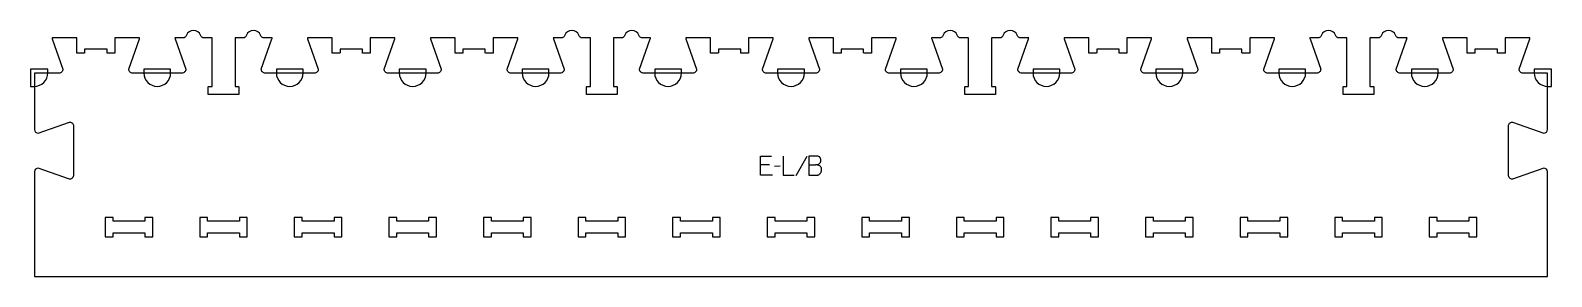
# Model space of a CAD drawing. Extents: x -6 to 2406, y 0 to 392.
import ezdxf

# ---------------------------------------------------------------- set-up
doc = ezdxf.new("R2010")
doc.units = 0
for name, color, linetype in [('1_ANYTOOL_1MMDEEP_LABELS_S', 2, 'CONTINUOUS'), ('3_ANYTOOL_CUTTHROUGH_INSID', 4, 'CONTINUOUS'), ('4_ANYTOOL_CUTTHROUGH_OUTSI', 5, 'CONTINUOUS'), ('5_ANYTOOL_HALF_MILL_9MM_IN', 3, 'CONTINUOUS')]:
    doc.layers.add(name, color=color, linetype=linetype)

msp = doc.modelspace()

# ---------------------------------------------------------------- linework, layer by layer
at = {"layer": '1_ANYTOOL_1MMDEEP_LABELS_S'}
for p, q in [((1165.893118, 177.59681), (1151.235975, 177.59681)), ((1182.393118, 175.411095), (1173.607404, 175.325381)), ((1224.778832, 191.053953), (1207.593118, 160.282524))]:
    msp.add_line(p, q, dxfattribs=at)
for points in [[(1170.178832, 161.525381), (1151.235975, 161.525381), (1151.235975, 191.525381), (1169.064547, 191.525381)], [(1187.535975, 191.525381), (1187.535975, 161.525381), (1204.635975, 161.525381)]]:
    msp.add_lwpolyline(points, dxfattribs=at)
for points in [[(1228.207404, 177.853953), (1238.750261, 177.982524, 0.046847), (1241.698963, 178.458972, 0.060102), (1244.471689, 179.54681, 0.086388), (1245.578391, 180.416936, 0.076384), (1246.352047, 181.598595, 0.070405), (1246.849515, 183.286345, 0.036531), (1246.978832, 185.053953, 0.031885), (1246.887211, 186.489211, 0.051083), (1246.560975, 187.885203, 0.053001), (1246.052688, 188.971761, 0.064647), (1245.307404, 189.907524, 0.064346), (1244.334112, 190.633089, 0.050037), (1243.218118, 191.120917, 0.048317), (1241.773562, 191.437199, 0.029756), (1240.293118, 191.525381), (1228.207404, 191.525381)], [(1228.207404, 191.525381), (1228.207404, 161.525381), (1237.893118, 161.525381), (1240.421689, 161.439667, 0.048381), (1242.100583, 161.543582, 0.066146), (1243.705618, 162.023595, 0.067079), (1245.069381, 162.872266, 0.057042), (1246.185975, 164.032524, 0.037099), (1247.080647, 165.403765, 0.042913), (1247.744904, 166.898595, 0.043052), (1248.136064, 168.454243, 0.040094), (1248.264547, 170.053953, 0.045096), (1248.102175, 171.850569, 0.070597), (1247.535975, 173.552167, 0.073303), (1246.609997, 174.881205, 0.067093), (1245.350261, 175.903953, 0.063103), (1242.175751, 177.328898, 0.053716), (1238.750261, 177.982524)]]:
    msp.add_lwpolyline(points, format="xyb", dxfattribs=at)
at = {"layer": '3_ANYTOOL_CUTTHROUGH_INSID'}
for points in [[(175.000267, 88), (124.500267, 88), (124.500267, 94), (112.000267, 94), (112.000267, 63.5), (124.500267, 63.5), (124.500267, 69.5), (175.000267, 69.5), (175.000267, 63.5), (187.500267, 63.5), (187.500267, 94), (175.000267, 94)], [(299.750267, 88), (274.500267, 88), (274.500267, 94), (262.250267, 94), (262.000267, 94), (262.000267, 63.5), (274.500267, 63.5), (274.500267, 69.5), (325.000267, 69.5), (325.000267, 63.5), (337.500267, 63.5), (337.500267, 94), (325.250267, 94), (325.000267, 94), (325.000267, 88)], [(424.500267, 88), (424.500267, 94), (412.000267, 94), (412.000267, 63.5), (424.500267, 63.5), (424.500267, 69.5), (475.000267, 69.5), (475.000267, 63.5), (487.500267, 63.5), (487.500267, 94), (475.000267, 94), (475.000267, 88)], [(574.500268, 88), (574.500268, 94), (562.000268, 94), (562.000268, 63.5), (574.500268, 63.5), (574.500268, 69.5), (625.000268, 69.5), (625.000268, 63.5), (637.500268, 63.5), (637.500268, 94), (625.000268, 94), (625.000268, 88)], [(775.000268, 88), (724.500268, 88), (724.500268, 94), (712.000268, 94), (712.000268, 63.5), (724.500268, 63.5), (724.500268, 69.5), (775.000268, 69.5), (775.000268, 63.5), (787.500268, 63.5), (787.500268, 94), (775.000268, 94)], [(899.750267, 88), (874.500268, 88), (874.500268, 94), (862.250268, 94), (862.000268, 94), (862.000268, 63.5), (874.500268, 63.5), (874.500268, 69.5), (925.000267, 69.5), (925.000267, 63.5), (937.500267, 63.5), (937.500267, 94), (925.250267, 94), (925.000267, 94), (925.000267, 88)], [(1024.500267, 88), (1024.500267, 94), (1012.000267, 94), (1012.000267, 63.5), (1024.500267, 63.5), (1024.500267, 69.5), (1075.000267, 69.5), (1075.000267, 63.5), (1087.500267, 63.5), (1087.500267, 94), (1075.000267, 94), (1075.000267, 88)], [(1174.500268, 88), (1174.500268, 94), (1162.000268, 94), (1162.000268, 63.5), (1174.500268, 63.5), (1174.500268, 69.5), (1225.000268, 69.5), (1225.000268, 63.5), (1237.500268, 63.5), (1237.500268, 94), (1225.000268, 94), (1225.000268, 88)], [(1375.000268, 88), (1324.500268, 88), (1324.500268, 94), (1312.000268, 94), (1312.000268, 63.5), (1324.500268, 63.5), (1324.500268, 69.5), (1375.000268, 69.5), (1375.000268, 63.5), (1387.500268, 63.5), (1387.500268, 94), (1375.000268, 94)], [(1499.750267, 88), (1474.500268, 88), (1474.500268, 94), (1462.250268, 94), (1462.000268, 94), (1462.000268, 63.5), (1474.500268, 63.5), (1474.500268, 69.5), (1525.000267, 69.5), (1525.000267, 63.5), (1537.500267, 63.5), (1537.500267, 94), (1525.250267, 94), (1525.000267, 94), (1525.000267, 88)], [(1624.500267, 88), (1624.500267, 94), (1612.000267, 94), (1612.000267, 63.5), (1624.500267, 63.5), (1624.500267, 69.5), (1675.000267, 69.5), (1675.000267, 63.5), (1687.500267, 63.5), (1687.500267, 94), (1675.000267, 94), (1675.000267, 88)], [(1774.500268, 88), (1774.500268, 94), (1762.000268, 94), (1762.000268, 63.5), (1774.500268, 63.5), (1774.500268, 69.5), (1825.000268, 69.5), (1825.000268, 63.5), (1837.500268, 63.5), (1837.500268, 94), (1825.000268, 94), (1825.000268, 88)], [(1975.000268, 88), (1924.500268, 88), (1924.500268, 94), (1912.000268, 94), (1912.000268, 63.5), (1924.500268, 63.5), (1924.500268, 69.5), (1975.000268, 69.5), (1975.000268, 63.5), (1987.500268, 63.5), (1987.500268, 94), (1975.000268, 94)], [(2099.750267, 69.5), (2125.000267, 69.5), (2125.000267, 63.5), (2137.500267, 63.5), (2137.500267, 94), (2125.250267, 94), (2125.000267, 94), (2125.000267, 88), (2074.500268, 88), (2074.500268, 94), (2062.250268, 94), (2062.000268, 94), (2062.000268, 63.5), (2074.500268, 63.5), (2074.500268, 69.5)], [(2224.500267, 88), (2224.500267, 94), (2212.000267, 94), (2212.000267, 63.5), (2224.500267, 63.5), (2224.500267, 69.5), (2275.000267, 69.5), (2275.000267, 63.5), (2287.500267, 63.5), (2287.500267, 94), (2275.000267, 94), (2275.000267, 88)]]:
    msp.add_lwpolyline(points, close=True, dxfattribs=at)
at = {"layer": '4_ANYTOOL_CUTTHROUGH_OUTSI'}
msp.add_lwpolyline([(2164.34583, 379.5, -0.317837), (2158.453274, 383.666667, 0.707107), (2136.297261, 383.666667, -0.317837), (2130.404705, 379.5), (2118.000267, 379.5), (2118.000267, 301.999996), (2123.750267, 301.999996, -0.414214), (2124.000267, 301.749996), (2124.000267, 289.749996, -0.414214), (2123.750267, 289.499996), (2099.750267, 289.499996), (2075.750267, 289.499996, -0.414214), (2075.500267, 289.749996), (2075.500267, 301.749996, -0.414214), (2075.750267, 301.999996), (2081.500267, 301.999996), (2081.500267, 379.5), (2069.09583, 379.5, -0.317837), (2063.203274, 383.666667, 0.707107), (2041.047261, 383.666667, -0.317837), (2035.154705, 379.5), (2022.755705, 379.5, 0.061784), (2022.990699, 378.10513), (2039.886232, 329.832588, -0.084368), (2039.900267, 329.75, -0.414214), (2033.650267, 323.5), (1955.650267, 323.5, -0.414214), (1949.400267, 329.75, -0.084368), (1949.414303, 329.832588), (1966.313416, 378.116195, 0.061178), (1966.54483, 379.5), (1927.450267, 379.5), (1927.450267, 355.75, -0.414214), (1927.200267, 355.5), (1915.200267, 355.5, -0.414214), (1914.950267, 355.75), (1914.950267, 361.5), (1879.450267, 361.5), (1879.450267, 355.75, -0.414214), (1879.200267, 355.5), (1867.200267, 355.5, -0.414214), (1866.950267, 355.75), (1866.950267, 379.5), (1827.855705, 379.5, 0.061784), (1828.090699, 378.10513), (1844.986232, 329.832588, -0.084368), (1845.000267, 329.75, -0.414214), (1838.750267, 323.5), (1760.750267, 323.5, -0.414214), (1754.500267, 329.75, -0.084368), (1754.514303, 329.832588), (1771.413416, 378.116195, 0.061178), (1771.64483, 379.5), (1732.550267, 379.5), (1732.550267, 355.75, -0.414214), (1732.300267, 355.5), (1720.300267, 355.5, -0.414214), (1720.050267, 355.75), (1720.050267, 361.5), (1684.550267, 361.5), (1684.550267, 355.75, -0.414214), (1684.300267, 355.5), (1672.300267, 355.5, -0.414214), (1672.050267, 355.75), (1672.050267, 379.5), (1632.955705, 379.5, 0.061784), (1633.190699, 378.10513), (1650.086232, 329.832588, -0.084368), (1650.100267, 329.75, -0.414214), (1643.850267, 323.5), (1565.850267, 323.5, -0.414214), (1559.600267, 329.75, -0.084368), (1559.614303, 329.832588), (1576.513416, 378.116195, 0.061178), (1576.74483, 379.5), (1564.34583, 379.5, -0.317837), (1558.453274, 383.666667, 0.707107), (1536.297261, 383.666667, -0.317837), (1530.404705, 379.5), (1518.000267, 379.5), (1518.000267, 301.999996), (1523.750267, 301.999996, -0.414214), (1524.000267, 301.749996), (1524.000267, 289.749996, -0.414214), (1523.750267, 289.499996), (1499.750267, 289.499996), (1475.750267, 289.499996, -0.414214), (1475.500267, 289.749996), (1475.500267, 301.749996, -0.414214), (1475.750267, 301.999996), (1481.500267, 301.999996), (1481.500267, 379.5), (1469.09583, 379.5, -0.317837), (1463.203274, 383.666667, 0.707107), (1441.047261, 383.666667, -0.317837), (1435.154705, 379.5), (1422.755705, 379.5, 0.061784), (1422.990699, 378.10513), (1439.886232, 329.832588, -0.084368), (1439.900267, 329.75, -0.414214), (1433.650267, 323.5), (1355.650267, 323.5, -0.414214), (1349.400267, 329.75, -0.084368), (1349.414303, 329.832588), (1366.313416, 378.116195, 0.061178), (1366.54483, 379.5), (1327.450267, 379.5), (1327.450267, 355.75, -0.414214), (1327.200267, 355.5), (1315.200267, 355.5, -0.414214), (1314.950267, 355.75), (1314.950267, 361.5), (1279.450267, 361.5), (1279.450267, 355.75, -0.414214), (1279.200267, 355.5), (1267.200267, 355.5, -0.414214), (1266.950267, 355.75), (1266.950267, 379.5), (1227.855705, 379.5, 0.061784), (1228.090699, 378.10513), (1244.986232, 329.832588, -0.084368), (1245.000267, 329.75, -0.414214), (1238.750267, 323.5), (1160.750267, 323.5, -0.414214), (1154.500267, 329.75, -0.084368), (1154.514303, 329.832588), (1171.413416, 378.116195, 0.061178), (1171.64483, 379.5), (1132.550267, 379.5), (1132.550267, 355.75, -0.414214), (1132.300267, 355.5), (1120.300267, 355.5, -0.414214), (1120.050267, 355.75), (1120.050267, 361.5), (1084.550267, 361.5), (1084.550267, 355.75, -0.414214), (1084.300267, 355.5), (1072.300267, 355.5, -0.414214), (1072.050267, 355.75), (1072.050267, 379.5), (1032.955705, 379.5, 0.061784), (1033.190699, 378.10513), (1050.086232, 329.832588, -0.084368), (1050.100267, 329.75, -0.414214), (1043.850267, 323.5), (965.850267, 323.5, -0.414214), (959.600267, 329.75, -0.084368), (959.614303, 329.832588), (976.513416, 378.116195, 0.061178), (976.74483, 379.5), (964.34583, 379.5, -0.317837), (958.453274, 383.666667, 0.707107), (936.297261, 383.666667, -0.317837), (930.404705, 379.5), (918.000267, 379.5), (918.000267, 301.999996), (923.750267, 301.999996, -0.414214), (924.000267, 301.749996), (924.000267, 289.749996, -0.414214), (923.750267, 289.499996), (899.750267, 289.499996), (875.750267, 289.499996, -0.414214), (875.500267, 289.749996), (875.500267, 301.749996, -0.414214), (875.750267, 301.999996), (881.500267, 301.999996), (881.500267, 379.5), (869.09583, 379.5, -0.317837), (863.203274, 383.666667, 0.707107), (841.047261, 383.666667, -0.317837), (835.154705, 379.5), (822.755705, 379.5, 0.061784), (822.990699, 378.10513), (839.886232, 329.832588, -0.084368), (839.900267, 329.75, -0.414214), (833.650267, 323.5), (755.650267, 323.5, -0.414214), (749.400267, 329.75, -0.084368), (749.414303, 329.832588), (766.313416, 378.116195, 0.061178), (766.54483, 379.5), (727.450267, 379.5), (727.450267, 355.75, -0.414214), (727.200267, 355.5), (715.200267, 355.5, -0.414214), (714.950267, 355.75), (714.950267, 361.5), (679.450267, 361.5), (679.450267, 355.75, -0.414214), (679.200267, 355.5), (667.200267, 355.5, -0.414214), (666.950267, 355.75), (666.950267, 379.5), (627.855705, 379.5, 0.061784), (628.090699, 378.10513), (644.986232, 329.832588, -0.084368), (645.000267, 329.75, -0.414214), (638.750267, 323.5), (560.750267, 323.5, -0.414214), (554.500267, 329.75, -0.084368), (554.514303, 329.832588), (571.413416, 378.116195, 0.061178), (571.64483, 379.5), (532.550267, 379.5), (532.550267, 355.75, -0.414214), (532.300267, 355.5), (520.300267, 355.5, -0.414214), (520.050267, 355.75), (520.050267, 361.5), (484.550267, 361.5), (484.550267, 355.75, -0.414214), (484.300267, 355.5), (472.300267, 355.5, -0.414214), (472.050267, 355.75), (472.050267, 379.5), (432.955705, 379.5, 0.061784), (433.190699, 378.10513), (450.086232, 329.832588, -0.084368), (450.100267, 329.75, -0.414214), (443.850267, 323.5), (365.850267, 323.5, -0.414214), (359.600267, 329.75, -0.084368), (359.614303, 329.832588), (376.513416, 378.116195, 0.061178), (376.74483, 379.5), (364.34583, 379.5, -0.317837), (358.453274, 383.666667, 0.707107), (336.297261, 383.666667, -0.317837), (330.404705, 379.5), (318.000267, 379.5), (318.000267, 301.999996), (323.750267, 301.999996, -0.414214), (324.000267, 301.749996), (324.000267, 289.749996, -0.414214), (323.750267, 289.499996), (299.750267, 289.499996), (275.750267, 289.499996, -0.414214), (275.500267, 289.749996), (275.500267, 301.749996, -0.414214), (275.750267, 301.999996), (281.500267, 301.999996), (281.500267, 379.5), (269.09583, 379.5, -0.317837), (263.203274, 383.666667, 0.707107), (241.047261, 383.666667, -0.317837), (235.154705, 379.5), (222.755705, 379.5, 0.061784), (222.990699, 378.10513), (239.886232, 329.832588, -0.084368), (239.900267, 329.75, -0.414214), (233.650267, 323.5), (155.650267, 323.5, -0.414214), (149.400267, 329.75, -0.084368), (149.414303, 329.832588), (166.313416, 378.116195, 0.061178), (166.54483, 379.5), (127.450267, 379.5), (127.450267, 355.75, -0.414214), (127.200267, 355.5), (115.200267, 355.5, -0.414214), (114.950267, 355.75), (114.950267, 361.5), (79.450267, 361.5), (79.450267, 355.75, -0.414214), (79.200267, 355.5), (67.200267, 355.5, -0.414214), (66.950267, 355.75), (66.950267, 379.5), (27.855705, 379.5, 0.061784), (28.090699, 378.10513), (44.986232, 329.832588, -0.084368), (45.000267, 329.75, -0.414214), (38.750267, 323.5), (0.000267, 323.5), (0.000262, 233.775892, 0.409315), (5.707952, 228.081514), (55.667412, 245.567466, -0.084369), (55.75, 245.581501, -0.414214), (62, 239.331501), (62, 161.331501, -0.414214), (55.75, 155.081501, -0.084369), (55.667412, 155.095537), (5.707953, 172.581488, 0.412073), (0, 166.831642), (0.000267, 0), (2399.500268, 0), (2399.500535, 166.831642, 0.412073), (2393.792582, 172.581488), (2343.833123, 155.095537, -0.084369), (2343.750535, 155.081501, -0.414214), (2337.500535, 161.331501), (2337.500535, 239.331501, -0.414214), (2343.750535, 245.581501, -0.084369), (2343.833123, 245.567466), (2393.792582, 228.081514, 0.409315), (2399.500273, 233.775892), (2399.500267, 323.5), (2360.750267, 323.5, -0.414214), (2354.500267, 329.75, -0.084368), (2354.514303, 329.832588), (2371.413416, 378.116195, 0.061178), (2371.64483, 379.5), (2332.550267, 379.5), (2332.550267, 355.75, -0.414214), (2332.300267, 355.5), (2320.300267, 355.5, -0.414214), (2320.050267, 355.75), (2320.050267, 361.5), (2284.550267, 361.5), (2284.550267, 355.75, -0.414214), (2284.300267, 355.5), (2272.300267, 355.5, -0.414214), (2272.050267, 355.75), (2272.050267, 379.5), (2232.955705, 379.5, 0.061784), (2233.190699, 378.10513), (2250.086232, 329.832588, -0.084368), (2250.100267, 329.75, -0.414214), (2243.850267, 323.5), (2165.850267, 323.5, -0.414214), (2159.600267, 329.75, -0.084368), (2159.614303, 329.832588), (2176.513416, 378.116195, 0.061178), (2176.74483, 379.5)], format="xyb", close=True, dxfattribs=at)
at = {"layer": '5_ANYTOOL_HALF_MILL_9MM_IN'}
for points in [[(-0.249733, 302.5, 0.414214), (21.000267, 323.75), (21.000267, 330), (-6.499733, 330), (-6.499733, 302.5)], [(173.400267, 324), (173.400267, 323.75, 1), (215.900267, 323.75), (215.900267, 330), (173.400267, 330)], [(383.600267, 323.75, 1), (426.100267, 323.75), (426.100267, 330), (383.600267, 330)], [(578.500267, 323.75, 1), (621.000267, 323.75), (621.000267, 330), (578.500267, 330)], [(773.400267, 324), (773.400267, 323.75, 1), (815.900267, 323.75), (815.900267, 330), (773.400267, 330)], [(983.600267, 323.75, 1), (1026.100267, 323.75), (1026.100267, 330), (983.600267, 330)], [(1178.500267, 323.75, 1), (1221.000267, 323.75), (1221.000267, 330), (1178.500267, 330)], [(1373.40027, 323.74, 0.999765), (1415.900267, 323.75), (1415.900267, 330), (1373.400267, 330)], [(1583.600267, 323.75, 1), (1626.100267, 323.75), (1626.100267, 330), (1583.600267, 330)], [(1778.500267, 323.75, 1), (1821.000267, 323.75), (1821.000267, 330), (1778.500267, 330)], [(1973.400267, 324), (1973.400267, 323.75, 1), (2015.900267, 323.75), (2015.900267, 330), (1973.400267, 330)], [(2183.600267, 323.75, 1), (2226.100267, 323.75), (2226.100267, 330), (2183.600267, 330)], [(2378.500267, 324), (2378.500267, 323.75, 0.414214), (2399.750267, 302.5), (2406.000267, 302.5), (2406.000267, 330), (2378.500267, 330)]]:
    msp.add_lwpolyline(points, format="xyb", close=True, dxfattribs=at)

doc.saveas('drawing.dxf')
